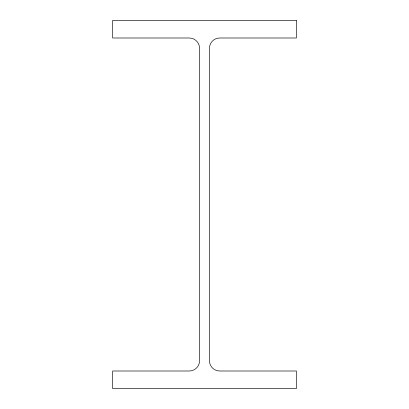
<?xml version="1.0" encoding="UTF-8"?>
<svg xmlns="http://www.w3.org/2000/svg" width="409" height="409" viewBox="0 0 409 409"><rect width="100%" height="100%" fill="white"/><g stroke="black" fill="none" stroke-linecap="round" stroke-linejoin="round"><path stroke-width="0.61" d="M296.392 20.45L112.608 20.45L112.608 37.996L189.244 37.996A10.343 10.343 0 0 1 199.587 48.344L199.587 360.656A10.343 10.343 0 0 1 189.244 371.004L112.608 371.004L112.608 388.55L296.392 388.55L296.392 371.004L219.756 371.004A10.343 10.343 0 0 1 209.413 360.656L209.413 48.344A10.343 10.343 0 0 1 219.756 37.996L296.392 37.996L296.392 20.45"/></g></svg>
